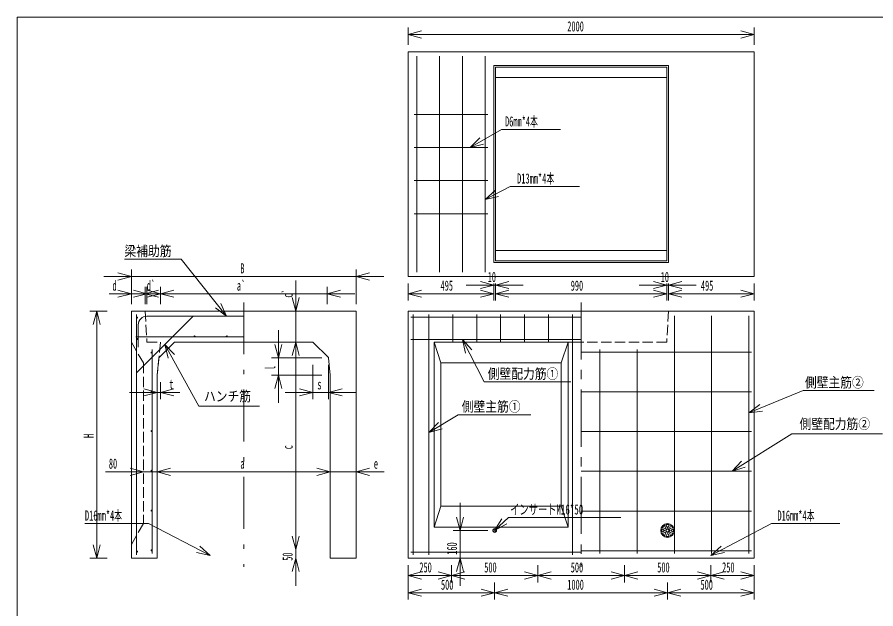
# Model space of a CAD drawing. Units: millimetres on the paper, with parts at other scales. Extents: x 26 to 772, y 19 to 550.
# Drawn here: x 25.5 to 521.9, y 207.7 to 550 of the extents above; entities that cross this region are included whole.
import ezdxf
from ezdxf.enums import TextEntityAlignment as Align

# ---------------------------------------------------------------- set-up
doc = ezdxf.new("R2010")
doc.units = ezdxf.units.MM
doc.linetypes.add('USER1', pattern=[8, 6, -2])
doc.linetypes.add('USER2', pattern=[50.5, 30, -9, 2.5, -9])
for name, color, linetype, lineweight in [('1', 7, 'Continuous', 18), ('10', 3, 'Continuous', 18), ('17', 7, 'Continuous', 18), ('18', 7, 'Continuous', 18)]:
    doc.layers.add(name, color=color, linetype=linetype, lineweight=lineweight)
doc.styles.add('ＭＳ ゴシック', font='')
doc.styles.get('ＭＳ ゴシック').set_extended_font_data('MS Gothic')

msp = doc.modelspace()

# ---------------------------------------------------------------- linework, layer by layer
at = {"layer": '1'}
for p, q in [((25.5, 550), (25.5, 19)), ((771.5, 550), (25.5, 550)), ((251.5, 544), (251.5, 534)), ((251.5, 540), (259.227, 542.071)), ((451.5, 540), (443.773, 542.071)), ((451.5, 544), (451.5, 534)), ((251.5, 540), (451.5, 540)), ((251.5, 540), (259.227, 537.929)), ((451.5, 540), (443.773, 537.929)), ((251.5, 530), (451.5, 530)), ((251.5, 400), (251.5, 530)), ((451.5, 530), (451.5, 400)), ((301, 522), (401, 522)), ((301, 408), (301, 522)), ((401, 522), (402, 522)), ((402, 522), (402, 408)), ((302, 409), (302, 521)), ((302, 521), (401, 521)), ((401, 521), (401, 409)), ((302, 515), (401, 515)), ((401, 415), (302, 415)), ((120.321, 410), (87.5, 410)), ((146.5, 377), (120.321, 410)), ((402, 408), (301, 408)), ((401, 409), (302, 409)), ((91.5, 400), (83.773, 402.071)), ((91.5, 404), (91.5, 384)), ((221.5, 404), (221.5, 384)), ((221.5, 400), (229.227, 402.071)), ((237.5, 400), (75.5, 400)), ((91.5, 400), (83.773, 397.929)), ((186.5, 397.698), (186.5, 346)), ((221.5, 400), (229.227, 397.929)), ((451.5, 400), (251.5, 400)), ((91.5, 394), (91.5, 384)), ((99.5, 394), (99.5, 384)), ((100.5, 394), (100.5, 384)), ((108.3, 394), (108.3, 384)), ((108.3, 394), (108.3, 384)), ((204.7, 394), (204.7, 384)), ((251.5, 386), (251.5, 396)), ((285, 395), (318, 395)), ((301, 395), (293.273, 397.071)), ((301, 395), (293.273, 392.929)), ((301, 386), (301, 396)), ((301, 391), (301, 396)), ((302, 395), (309.727, 397.071)), ((302, 386), (302, 396)), ((302, 391), (302, 396)), ((302, 395), (309.727, 392.929)), ((385, 395), (418, 395)), ((401, 395), (393.273, 397.071)), ((401, 395), (393.273, 392.929)), ((401, 386), (401, 396)), ((401, 391), (401, 396)), ((402, 395), (409.727, 397.071)), ((402, 386), (402, 396)), ((402, 391), (402, 396)), ((402, 395), (409.727, 392.929)), ((451.5, 386), (451.5, 396)), ((115.5, 390), (78.585, 390)), ((91.5, 390), (83.773, 392.071)), ((91.5, 390), (83.773, 387.929)), ((124.3, 390), (84.5, 390)), ((92.3, 390), (220.7, 390)), ((100.5, 390), (92.773, 392.071)), ((100.5, 390), (92.773, 387.929)), ((99.5, 390), (107.227, 392.071)), ((99.5, 390), (107.227, 387.929)), ((108.3, 390), (100.573, 392.071)), ((108.3, 390), (100.573, 387.929)), ((108.3, 390), (116.027, 392.071)), ((108.3, 390), (116.027, 387.929)), ((186.5, 380), (184.429, 387.727)), ((186.5, 380), (188.571, 387.727)), ((204.7, 390), (212.427, 392.071)), ((204.7, 390), (212.427, 387.929)), ((251.5, 390), (259.227, 392.071)), ((251.5, 390), (301, 390)), ((251.5, 390), (259.227, 387.929)), ((301, 390), (293.273, 392.071)), ((301, 390), (293.273, 387.929)), ((302, 390), (309.727, 392.071)), ((302, 390), (401, 390)), ((302, 390), (309.727, 387.929)), ((401, 390), (393.273, 392.071)), ((401, 390), (393.273, 387.929)), ((402, 390), (409.727, 392.071)), ((402, 390), (451.5, 390)), ((402, 390), (409.727, 387.929)), ((451.5, 390), (443.773, 392.071)), ((451.5, 390), (443.773, 387.929)), ((146.5, 377), (143.32, 384.341)), ((67.5, 380), (77.5, 380)), ((71.5, 380), (69.429, 372.273)), ((71.5, 380), (71.5, 237)), ((71.5, 380), (73.571, 372.273)), ((91.5, 380), (221.5, 380)), ((91.5, 237), (91.5, 380)), ((146.5, 377), (140.075, 381.767)), ((221.5, 380), (221.5, 237)), ((251.5, 237), (251.5, 380)), ((406.5, 380), (251.5, 380)), ((277.33, 378), (277.33, 362)), ((291.16, 378), (291.16, 362)), ((304.99, 378), (304.99, 362)), ((318.82, 378), (318.82, 362)), ((332.65, 378), (332.65, 362)), ((405.731, 380), (411.953, 380)), ((451.5, 380), (411.5, 380)), ((451.5, 237), (451.5, 380)), ((94.5, 344.15), (127.197, 377)), ((100.5, 377), (156.5, 377)), ((95.5, 359), (95.5, 372)), ((176.5, 368.9), (176.5, 326.9)), ((116.5, 362), (107.442, 352.9)), ((110.849, 360.575), (130.5, 325)), ((110.849, 360.575), (116.398, 354.812)), ((110.849, 360.575), (112.773, 352.81)), ((116.5, 362), (196.5, 362)), ((176.5, 352.9), (174.429, 360.627)), ((176.5, 352.9), (178.571, 360.627)), ((186.5, 362), (184.429, 354.273)), ((186.5, 362), (184.429, 354.273)), ((186.5, 362), (186.5, 242)), ((186.5, 362), (188.571, 354.273)), ((186.5, 362), (188.571, 354.273)), ((196.5, 362), (205.387, 353.071)), ((344, 362), (266.5, 362)), ((266.5, 362), (270.5, 350)), ((266.5, 362), (266.5, 277)), ((344, 362), (340, 350)), ((344, 362), (351.5, 362)), ((344, 277), (344, 362)), ((107.442, 352.9), (106.5, 342.9)), ((172.5, 352.9), (201.558, 352.9)), ((205.387, 353.071), (205.558, 352.9)), ((205.558, 352.9), (206.5, 342.9)), ((196.5, 328.9), (196.5, 348.9)), ((205.558, 328.9), (205.558, 348.9)), ((340, 350), (270.5, 350)), ((270.5, 350), (270.5, 277)), ((340, 277), (340, 350)), ((106.5, 342.9), (106.5, 237)), ((172.5, 342.9), (201.558, 342.9)), ((176.5, 342.9), (174.429, 335.173)), ((176.5, 342.9), (178.571, 335.173)), ((206.5, 237), (206.5, 342.9)), ((106.5, 328.9), (106.5, 338.9)), ((108.3, 328.9), (108.3, 338.9)), ((90.5, 332.9), (119.5, 332.9)), ((106.5, 332.9), (98.773, 334.971)), ((106.5, 332.9), (98.773, 330.829)), ((108.3, 332.9), (116.027, 334.971)), ((108.3, 332.9), (116.027, 330.829)), ((180.5, 332.9), (221.558, 332.9)), ((196.5, 332.9), (188.773, 334.971)), ((196.5, 332.9), (188.773, 330.829)), ((205.558, 332.9), (213.285, 334.971)), ((205.558, 332.9), (213.285, 330.829)), ((130.5, 325), (165.5, 325)), ((98.5, 287), (90.773, 289.071)), ((106.5, 287), (114.227, 289.071)), ((106.5, 287), (114.227, 289.071)), ((206.5, 287), (198.773, 289.071)), ((206.5, 287), (198.773, 289.071)), ((221.5, 287), (229.227, 289.071)), ((76.5, 287), (122.5, 287)), ((98.5, 287), (90.773, 284.929)), ((106.5, 287), (206.5, 287)), ((106.5, 287), (114.227, 284.929)), ((106.5, 287), (114.227, 284.929)), ((190.5, 287), (237.672, 287)), ((206.5, 287), (198.773, 284.929)), ((206.5, 287), (198.773, 284.929)), ((221.5, 287), (229.227, 284.929)), ((266.5, 277), (266.5, 255)), ((270.5, 277), (270.5, 267)), ((340, 267), (340, 277)), ((344, 255), (344, 277)), ((281.5, 221), (281.5, 269)), ((270.5, 267), (266.5, 255)), ((270.5, 267), (340, 267)), ((340, 267), (344, 255)), ((281.5, 253), (279.429, 260.727)), ((281.5, 253), (283.571, 260.727)), ((301.5, 253), (309.5, 260.5)), ((301.5, 253), (305.721, 259.796)), ((309.5, 260.5), (374.5, 260.5)), ((101.377, 257), (64.68, 257)), ((137, 238.6), (101.377, 257)), ((186.5, 258), (186.5, 221)), ((266.5, 255), (344, 255)), ((301.5, 253), (308.554, 256.775)), ((398.071, 252.485), (398.071, 253.515)), ((398.505, 253.783), (399.534, 253.268)), ((398.711, 255.061), (399.439, 255.789)), ((399.92, 254.2), (398.829, 254.564)), ((399.936, 255.671), (400.3, 254.58)), ((401.232, 254.966), (400.717, 255.995)), ((400.985, 256.429), (402.015, 256.429)), ((402.283, 255.995), (401.768, 254.966)), ((402.7, 254.58), (403.064, 255.671)), ((404.171, 254.564), (403.08, 254.2)), ((403.466, 253.268), (404.495, 253.783)), ((403.561, 255.789), (404.289, 255.061)), ((404.929, 253.515), (404.929, 252.485)), ((426.57, 238.597), (461.57, 256.997)), ((461.57, 256.997), (500.995, 256.997)), ((186.5, 242), (184.429, 249.727)), ((186.5, 242), (184.429, 249.727)), ((186.5, 242), (188.571, 249.727)), ((186.5, 242), (188.571, 249.727)), ((277.5, 253), (297.5, 253)), ((399.534, 252.732), (398.505, 252.217)), ((399.439, 250.211), (398.711, 250.939)), ((398.829, 251.436), (399.92, 251.8)), ((400.3, 251.42), (399.936, 250.329)), ((400.717, 250.005), (401.232, 251.034)), ((402.015, 249.571), (400.985, 249.571)), ((401.768, 251.034), (402.283, 250.005)), ((403.064, 250.329), (402.7, 251.42)), ((403.08, 251.8), (404.171, 251.436)), ((404.495, 252.217), (403.466, 252.732)), ((404.289, 250.939), (403.561, 250.211)), ((71.5, 237), (69.429, 244.727)), ((71.5, 237), (73.571, 244.727)), ((137, 238.6), (131.085, 243.986)), ((426.57, 238.597), (432.446, 244.025)), ((137, 238.6), (129.184, 240.307)), ((426.57, 238.597), (434.373, 240.36)), ((67.5, 237), (77.5, 237)), ((106.5, 237), (91.5, 237)), ((186.5, 237), (184.429, 229.273)), ((186.5, 237), (188.571, 229.273)), ((221.5, 237), (206.5, 237)), ((251.5, 237), (451.5, 237)), ((277.5, 237), (297.5, 237)), ((281.5, 237), (279.429, 229.273)), ((281.5, 237), (283.571, 229.273)), ((251.5, 223), (251.5, 233)), ((251.5, 227), (259.227, 229.071)), ((276.5, 227), (268.773, 229.071)), ((276.5, 223), (276.5, 233)), ((276.5, 223), (276.5, 231.166)), ((276.5, 227), (284.227, 229.071)), ((326.5, 227), (318.773, 229.071)), ((326.5, 223), (326.5, 233)), ((326.5, 223), (326.5, 233)), ((326.5, 227), (334.227, 229.071)), ((376.5, 227), (368.773, 229.071)), ((376.5, 223), (376.5, 233)), ((376.5, 223), (376.5, 233)), ((376.5, 227), (384.227, 229.071)), ((426.5, 227), (418.773, 229.071)), ((426.5, 223), (426.5, 233)), ((426.5, 223), (426.5, 233)), ((426.5, 227), (434.227, 229.071)), ((451.5, 227), (443.773, 229.071)), ((451.5, 223), (451.5, 233)), ((251.5, 227), (276.5, 227)), ((251.5, 227), (259.227, 224.929)), ((276.5, 227), (268.773, 224.929)), ((276.5, 227), (326.5, 227)), ((276.5, 227), (284.227, 224.929)), ((326.5, 227), (318.773, 224.929)), ((326.5, 227), (376.5, 227)), ((326.5, 227), (334.227, 224.929)), ((376.5, 227), (368.773, 224.929)), ((376.5, 227), (426.5, 227)), ((376.5, 227), (384.227, 224.929)), ((426.5, 227), (418.773, 224.929)), ((426.5, 227), (451.5, 227)), ((426.5, 227), (434.227, 224.929)), ((451.5, 227), (443.773, 224.929)), ((251.5, 213), (251.5, 223)), ((251.5, 217), (259.227, 219.071)), ((301.5, 217), (293.773, 219.071)), ((301.5, 213), (301.5, 223)), ((301.5, 213), (301.5, 223)), ((301.5, 217), (309.227, 219.071)), ((401.5, 217), (393.773, 219.071)), ((401.5, 213), (401.5, 223)), ((401.5, 213), (401.5, 223)), ((401.5, 217), (409.227, 219.071)), ((451.5, 217), (443.773, 219.071)), ((451.5, 213), (451.5, 223)), ((301.5, 217), (251.5, 217)), ((251.5, 217), (259.227, 214.929)), ((301.5, 217), (293.773, 214.929)), ((401.5, 217), (301.5, 217)), ((301.5, 217), (309.227, 214.929)), ((401.5, 217), (393.773, 214.929)), ((451.5, 217), (401.5, 217)), ((401.5, 217), (409.227, 214.929)), ((451.5, 217), (443.773, 214.929))]:
    msp.add_line(p, q, dxfattribs=at)
at = {"layer": '1', "linetype": 'USER2'}
for p, q in [((156.5, 385), (156.5, 232)), ((351.5, 385), (351.5, 232)), ((351.5, 384), (351.5, 232)), ((351.5, 383), (351.5, 232)), ((351.5, 382), (351.5, 232))]:
    msp.add_line(p, q, dxfattribs=at)
at = {"layer": '1', "linetype": 'USER1'}
for p, q in [((99.5, 380), (100.5, 362)), ((402, 380), (401, 362)), ((91.5, 362), (98.5, 350)), ((100.5, 362), (108.3, 362)), ((108.3, 362), (106.5, 342.9)), ((401, 362), (351.5, 362)), ((98.5, 350), (98.5, 257)), ((98.5, 257), (91.5, 245))]:
    msp.add_line(p, q, dxfattribs=at)
at = {"layer": '1'}
for centre, radius in [((301.5, 253), 1.1), ((301.5, 253), 0.8), ((401.5, 253), 4), ((401.5, 253), 1.1), ((401.5, 253), 0.8)]:
    msp.add_circle(centre, radius, dxfattribs=at)
for centre, radius, start, end in [((100.5, 372), 5, 90, 180), ((398.371, 253.515), 0.3, 63.43495, 180), ((398.923, 254.849), 0.3, 135, 251.56505), ((399.651, 255.577), 0.3, 18.43495, 135), ((399.4, 253), 0.3, 296.56505, 63.43495), ((400.015, 254.485), 0.3, 251.56505, 18.43495), ((400.985, 256.129), 0.3, 90, 206.56505), ((401.5, 255.1), 0.3, 206.56505, 333.43495), ((402.015, 256.129), 0.3, 333.43495, 90), ((402.985, 254.485), 0.3, 161.56505, 288.43495), ((403.349, 255.577), 0.3, 45, 161.56505), ((403.6, 253), 0.3, 116.56505, 243.43495), ((404.077, 254.849), 0.3, 288.43495, 45), ((404.629, 253.515), 0.3, 0, 116.56505), ((398.371, 252.485), 0.3, 180, 296.56505), ((398.923, 251.151), 0.3, 108.43495, 225), ((399.651, 250.423), 0.3, 225, 341.56505), ((400.015, 251.515), 0.3, 341.56505, 108.43495), ((400.985, 249.871), 0.3, 153.43495, 270), ((401.5, 250.9), 0.3, 26.56505, 153.43495), ((402.015, 249.871), 0.3, 270, 26.56505), ((402.985, 251.515), 0.3, 71.56505, 198.43495), ((403.349, 250.423), 0.3, 198.43495, 315), ((404.077, 251.151), 0.3, 315, 71.56505), ((404.629, 252.485), 0.3, 243.43495, 0)]:
    msp.add_arc(centre, radius, start, end, dxfattribs=at)
at = {"layer": '10'}
for p, q in [((256.5, 527.5), (256.5, 402.5)), ((269.67, 527.5), (269.67, 402.5)), ((282.84, 402.5), (282.84, 527.5)), ((296.01, 402.5), (296.01, 527.5)), ((255, 493.7), (297.5, 493.7)), ((287.3, 474.57), (305.5, 485)), ((305.5, 485), (339.5, 485)), ((287.3, 474.57), (292.975, 480.209)), ((287.3, 474.57), (295.034, 476.616)), ((255, 474.57), (297.5, 474.57)), ((255, 455.43), (297.5, 455.43)), ((296.01, 444.546), (310.5, 452)), ((310.5, 452), (350.5, 452)), ((296.01, 444.546), (301.934, 449.922)), ((296.01, 444.546), (303.829, 446.24)), ((255, 436.3), (297.5, 436.3)), ((94, 365), (94.661, 365)), ((156.5, 365), (94.5, 365))]:
    msp.add_line(p, q, dxfattribs=at)
for centre in [(128.1, 365.3), (146.63, 365.3)]:
    msp.add_circle(centre, 0.3, dxfattribs=at)
at = {"layer": '17'}
for p, q in [((405.4, 377.25), (405.4, 239.75)), ((426.95, 377.25), (426.95, 239.75)), ((448.5, 377.25), (448.5, 239.75)), ((103.5, 357.75), (103.5, 240)), ((362.3, 239.75), (362.3, 357.75)), ((383.85, 357.75), (383.85, 239.75)), ((351.5, 356.25), (450, 356.25)), ((351.5, 333.25), (450, 333.25)), ((448.5, 321), (479.909, 334)), ((479.909, 334), (520.886, 334)), ((448.5, 321), (454.848, 325.868)), ((448.5, 321), (456.432, 322.042)), ((351.5, 310.25), (450, 310.25)), ((438.741, 287.25), (473.241, 309)), ((473.241, 309), (525.741, 309)), ((438.741, 287.25), (444.174, 293.123)), ((438.741, 287.25), (446.382, 289.62)), ((351.5, 287.25), (450, 287.25)), ((351.5, 264.25), (450, 264.25)), ((103.5, 239.75), (103.5, 240.194)), ((351.5, 241.25), (450, 241.25))]:
    msp.add_line(p, q, dxfattribs=at)
for centre in [(103.2, 355.95), (103.2, 333.55), (103.2, 310.55), (103.2, 287.55), (103.2, 264.55), (103.2, 241.55)]:
    msp.add_circle(centre, 0.3, dxfattribs=at)
at = {"layer": '18'}
for p, q in [((94.5, 378), (94.5, 376.5)), ((254.5, 378), (254.5, 239)), ((263.5, 378), (263.5, 239)), ((346.48, 378), (346.48, 239)), ((94.5, 240), (94.5, 377)), ((253, 376.5), (351.5, 376.5)), ((253, 363.5), (351.5, 363.5)), ((283.008, 363.5), (295.5, 339)), ((283.008, 363.5), (288.363, 357.556)), ((283.008, 363.5), (284.674, 355.675)), ((295.5, 339), (345.5, 339)), ((263.5, 309.642), (280.5, 320)), ((280.5, 320), (322.5, 320)), ((263.5, 309.642), (269.022, 315.431)), ((263.5, 309.642), (271.176, 311.894)), ((94.5, 239), (94.5, 240.5)), ((253, 240.5), (351.5, 240.5))]:
    msp.add_line(p, q, dxfattribs=at)
for centre in [(94.8, 376.2), (94.8, 363.8), (94.8, 240.8)]:
    msp.add_circle(centre, 0.3, dxfattribs=at)

# ---------------------------------------------------------------- texts
at = {"layer": '1', "style": 'ＭＳ ゴシック'}
for s, width, p in [('2000', 0.5, (343.5, 540)), ('梁補助筋', 0.85, (87.5, 410)), ('B', 0.5, (154.5, 400)), ('10', 0.5, (297.5, 395)), ('10', 0.5, (397.5, 395)), ('d', 0.5, (80.585, 390)), ('d`', 0.5, (100.4, 390)), ('a`', 0.5, (152.5, 390)), ('495', 0.5, (270.25, 390)), ('990', 0.5, (345.5, 390)), ('495', 0.5, (420.75, 390)), ('t', 0.5, (113.5, 332.9)), ('s', 0.5, (199.029, 332.9)), ('ハンチ筋', 0.85, (133.5, 326)), ('80', 0.5, (78.5, 287)), ('a', 0.5, (154.5, 287)), ('e', 0.5, (231.672, 287)), ('インサートM16*50', 0.65, (310.5, 260.5)), ('D16mm*4本', 0.55, (64.68, 257)), ('D16mm*4本', 0.55, (464.995, 256.997)), ('250', 0.5, (258, 227)), ('500', 0.5, (295.5, 227)), ('500', 0.5, (345.5, 227)), ('500', 0.5, (395.5, 227)), ('250', 0.5, (433, 227)), ('500', 0.5, (270.5, 217)), ('1000', 0.5, (343.5, 217)), ('500', 0.5, (420.5, 217))]:
    msp.add_text(s, height=5.865, dxfattribs=dict(at, width=width)).set_placement(p, align=Align.BOTTOM_LEFT)
at = {"layer": '1', "style": 'ＭＳ ゴシック', "width": 0.5}
for s, p in [('c`', (186.5, 387.698)), ('l', (176.5, 345.9)), ('H', (71.5, 306.5)), ('c', (186.5, 300)), ('160', (281.5, 239)), ('50', (186.5, 235.5))]:
    msp.add_text(s, height=5.865, rotation=90, dxfattribs=at).set_placement(p, align=Align.BOTTOM_LEFT)
at = {"layer": '10', "color": 7, "style": 'ＭＳ ゴシック', "width": 0.55}
for s, p in [('D6mm*4本', (307.5, 485)), ('D13mm*4本', (314.5, 452))]:
    msp.add_text(s, height=5.865, dxfattribs=at).set_placement(p, align=Align.BOTTOM_LEFT)
at = {"layer": '17', "style": 'ＭＳ ゴシック', "width": 0.85}
for s, p in [('側壁主筋②', (480.886, 334)), ('側壁配力筋②', (477.741, 310))]:
    msp.add_text(s, height=5.865, dxfattribs=at).set_placement(p, align=Align.BOTTOM_LEFT)
at = {"layer": '18', "style": 'ＭＳ ゴシック', "width": 0.85}
for s, p in [('側壁配力筋①', (297.5, 339)), ('側壁主筋①', (282.5, 320))]:
    msp.add_text(s, height=5.865, dxfattribs=at).set_placement(p, align=Align.BOTTOM_LEFT)

doc.saveas('drawing.dxf')
